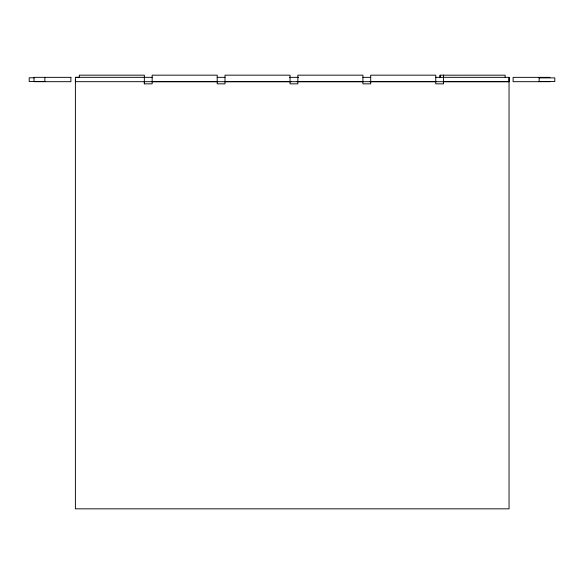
<?xml version="1.0" encoding="UTF-8"?>
<svg xmlns="http://www.w3.org/2000/svg" width="584" height="584" viewBox="0 0 584 584"><rect width="100%" height="100%" fill="white"/><g stroke="black" fill="none" stroke-linecap="round" stroke-linejoin="round"><path stroke-width="0.88" d="M75.394 79.512L75.394 81.68L509.044 81.687L509.044 77.351L435.759 77.336M443.563 77.336L443.563 75.183L443.563 83.848L435.759 83.848L435.759 75.168L370.709 75.168L370.709 83.848L362.905 83.848L362.905 75.168L297.862 75.168L297.862 83.848L290.051 83.848L290.051 75.168L225.008 75.168L225.008 83.848L217.197 83.848L217.197 75.168L152.154 75.168L152.154 83.848L144.35 83.848L144.35 81.68M440.095 77.621L440.095 75.183L505.145 75.183L505.145 77.351M539.134 81.687L539.134 77.351M509.044 77.351L509.044 508.832L75.394 508.832L75.394 77.336L79.3 77.336L79.3 75.168L144.35 75.168L144.35 83.848M75.394 77.336L152.154 77.336M217.197 77.336L225.008 77.336M289.569 77.351L298.541 77.351M362.905 77.336L370.709 77.336M549.975 77.351L513.11 77.351L513.11 81.687L549.975 81.687M34.419 77.774L29.2 77.774L29.2 81.534L44.866 81.534M539.134 77.884L554.8 77.884L554.8 81.541L539.134 81.541M297.125 81.541L362.89 81.541M370.139 81.541L436.314 81.541M443.723 81.687L509.044 81.687M152.132 81.687L217.708 81.687M224.803 81.687L290.898 81.687M297.541 81.687L362.883 81.687M370.278 81.687L435.087 81.68M440.095 75.183L440.095 77.351M44.866 77.344L44.866 81.68M70.89 77.344L34.025 77.344L34.025 81.68L70.89 81.68L70.89 77.344"/></g></svg>
